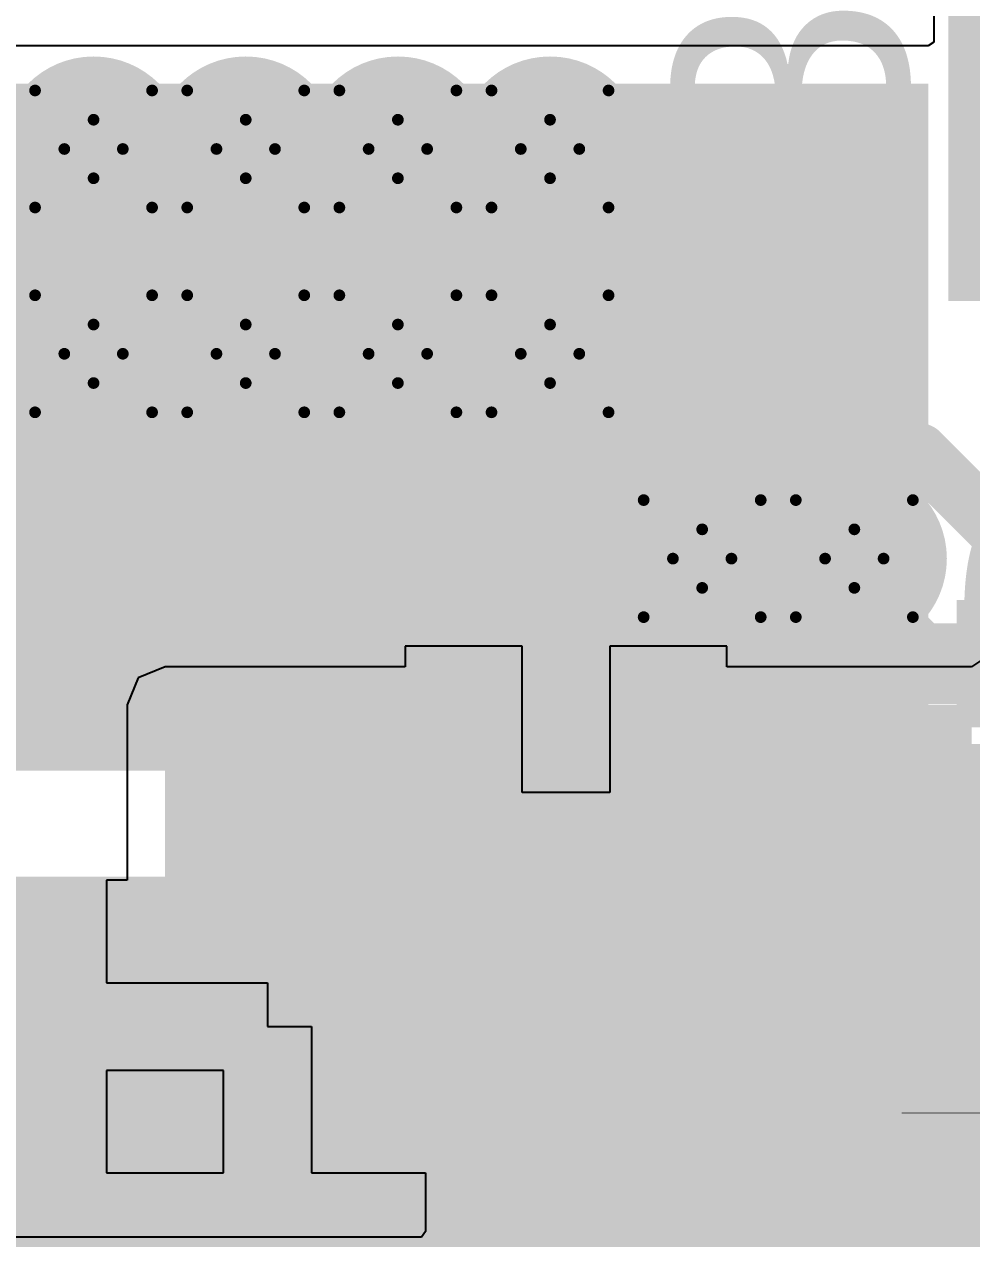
# Model space of a CAD drawing. Header units: inches. Extents: x -0.9 to 13.3, y -2.2 to 2.7.
# Drawn here: x 0.5323 to 0.6942, y -1.6385 to -1.431 of the extents above; entities that cross this region are included whole.
import ezdxf

# ---------------------------------------------------------------- set-up
doc = ezdxf.new("R2010")
doc.units = ezdxf.units.IN
doc.header["$MEASUREMENT"] = 0
for name, color, linetype in [('Board Outline', 216, 'Continuous'), ('Bottom Layer', 5, 'Continuous'), ('Bottom Overlay', 54, 'Continuous'), ('Bottom Paste', 16, 'Continuous'), ('Bottom Solder', 6, 'Continuous'), ('Dimension', 6, 'Continuous'), ('Drill Drawing', 1, 'Continuous'), ('Top Layer', 1, 'Continuous'), ('Top Overlay', 2, 'Continuous'), ('Top Paste', 8, 'Continuous'), ('Top Solder', 216, 'Continuous'), ('Via Holes', 16, 'Continuous')]:
    doc.layers.add(name, color=color, linetype=linetype)
doc.styles.add('Arial', font='', dxfattribs={"height": 0.2})
doc.styles.get('Arial').set_extended_font_data('Arial')

# ---------------------------------------------------------------- blocks, each defined once
blk = doc.blocks.new('MPIT6045_1R0N_LF_14')
at = {"layer": 'Top Solder'}
blk.add_hatch(color=216, dxfattribs=at).paths.add_polyline_path([(0.05112, 0.1162), (0.12605, 0.1162), (0.12605, -0.1162), (0.05112, -0.1162)])
blk = doc.blocks.new('SSOP_5_1_6___B_19')
at = {"layer": 'Bottom Layer'}
for points in [[(-0.06693, 0.04921), (-0.02756, 0.04921), (-0.02756, 0.02559), (-0.06693, 0.02559)], [(0.02756, 0.04921), (0.06693, 0.04921), (0.06693, 0.02559), (0.02756, 0.02559)], [(-0.06693, 0.01181), (-0.02756, 0.01181), (-0.02756, -0.01181), (-0.06693, -0.01181)], [(-0.06693, -0.02559), (-0.02756, -0.02559), (-0.02756, -0.04921), (-0.06693, -0.04921)], [(0.02756, -0.02559), (0.06693, -0.02559), (0.06693, -0.04921), (0.02756, -0.04921)]]:
    blk.add_hatch(color=5, dxfattribs=at).paths.add_polyline_path(points)
at = {"layer": 'Bottom Paste'}
for points in [[(-0.06693, 0.04921), (-0.02756, 0.04921), (-0.02756, 0.02559), (-0.06693, 0.02559)], [(0.02756, 0.04921), (0.06693, 0.04921), (0.06693, 0.02559), (0.02756, 0.02559)], [(-0.06693, 0.01181), (-0.02756, 0.01181), (-0.02756, -0.01181), (-0.06693, -0.01181)], [(-0.06693, -0.02559), (-0.02756, -0.02559), (-0.02756, -0.04921), (-0.06693, -0.04921)], [(0.02756, -0.02559), (0.06693, -0.02559), (0.06693, -0.04921), (0.02756, -0.04921)]]:
    blk.add_hatch(color=16, dxfattribs=at).paths.add_polyline_path(points)
at = {"layer": 'Bottom Solder'}
for points in [[(-0.07093, 0.05321), (-0.02356, 0.05321), (-0.02356, 0.02159), (-0.07093, 0.02159)], [(0.02356, 0.05321), (0.07093, 0.05321), (0.07093, 0.02159), (0.02356, 0.02159)], [(-0.07093, 0.01581), (-0.02356, 0.01581), (-0.02356, -0.01581), (-0.07093, -0.01581)], [(-0.07093, -0.02159), (-0.02356, -0.02159), (-0.02356, -0.05321), (-0.07093, -0.05321)], [(0.02356, -0.02159), (0.07093, -0.02159), (0.07093, -0.05321), (0.02356, -0.05321)]]:
    blk.add_hatch(color=6, dxfattribs=at).paths.add_polyline_path(points)
at = {"layer": 'Bottom Overlay'}
for points, const_width in [([(-0.026, 0.059), (0.023, 0.059)], 0.005), ([(-0.08, -0.044), (-0.08, -0.034)], 0.00787), ([(-0.08, -0.034), (-0.075, -0.039)], 0.00787), ([(-0.08, -0.044), (-0.075, -0.039)], 0.00787), ([(-0.026, -0.059), (0.023, -0.059)], 0.005)]:
    blk.add_lwpolyline(points, dxfattribs=dict(at, const_width=const_width))
for points, const_width in [([(-0.02725, 0.059, 1), (-0.02475, 0.059, 1)], 0.0025), ([(0.02175, 0.059, 1), (0.02425, 0.059, 1)], 0.0025), ([(-0.08197, -0.034, 1), (-0.07803, -0.034, 1)], 0.00394), ([(-0.08197, -0.034, 1), (-0.07803, -0.034, 1)], 0.00394), ([(-0.07697, -0.039, 1), (-0.07303, -0.039, 1)], 0.00394), ([(-0.07697, -0.039, 1), (-0.07303, -0.039, 1)], 0.00394), ([(-0.08197, -0.044, 1), (-0.07803, -0.044, 1)], 0.00394), ([(-0.08197, -0.044, 1), (-0.07803, -0.044, 1)], 0.00394), ([(-0.02725, -0.059, 1), (-0.02475, -0.059, 1)], 0.0025), ([(0.02175, -0.059, 1), (0.02425, -0.059, 1)], 0.0025)]:
    blk.add_lwpolyline(points, format="xyb", close=True, dxfattribs=dict(at, const_width=const_width))
blk = doc.blocks.new('7_VQFN_HR__2_2__22')
at = {"layer": 'Top Layer'}
for points in [[(0.02264, 0.03445), (0.04035, 0.03445), (0.04035, 0.02461), (0.02264, 0.02461)], [(-0.05413, 0.02854), (-0.00886, 0.02854), (-0.00886, 0.01476), (-0.05413, 0.01476)], [(0.02264, 0.01476), (0.04035, 0.01476), (0.04035, 0.00492), (0.02264, 0.00492)], [(-0.05413, 0.00394), (0.00295, 0.00394), (0.00295, -0.00394), (-0.05413, -0.00394)], [(0.02264, -0.00492), (0.04035, -0.00492), (0.04035, -0.01476), (0.02264, -0.01476)], [(-0.05413, -0.01476), (-0.00886, -0.01476), (-0.00886, -0.02854), (-0.05413, -0.02854)], [(0.02264, -0.02461), (0.04035, -0.02461), (0.04035, -0.03445), (0.02264, -0.03445)]]:
    blk.add_hatch(color=1, dxfattribs=at).paths.add_polyline_path(points)
at = {"layer": 'Top Paste'}
for points in [[(0.02264, 0.03445), (0.04035, 0.03445), (0.04035, 0.02461), (0.02264, 0.02461)], [(-0.05413, 0.02854), (-0.00886, 0.02854), (-0.00886, 0.01476), (-0.05413, 0.01476)], [(0.02264, 0.01476), (0.04035, 0.01476), (0.04035, 0.00492), (0.02264, 0.00492)], [(-0.05413, 0.00394), (0.00295, 0.00394), (0.00295, -0.00394), (-0.05413, -0.00394)], [(0.02264, -0.00492), (0.04035, -0.00492), (0.04035, -0.01476), (0.02264, -0.01476)], [(-0.05413, -0.01476), (-0.00886, -0.01476), (-0.00886, -0.02854), (-0.05413, -0.02854)], [(0.02264, -0.02461), (0.04035, -0.02461), (0.04035, -0.03445), (0.02264, -0.03445)]]:
    blk.add_hatch(color=8, dxfattribs=at).paths.add_polyline_path(points)
at = {"layer": 'Top Solder'}
for points in [[(0.01864, 0.03845), (0.04435, 0.03845), (0.04435, 0.02061), (0.01864, 0.02061)], [(-0.05813, 0.03254), (-0.00486, 0.03254), (-0.00486, 0.01076), (-0.05813, 0.01076)], [(0.01864, 0.01876), (0.04435, 0.01876), (0.04435, 0.00092), (0.01864, 0.00092)], [(-0.05813, 0.00794), (0.00695, 0.00794), (0.00695, -0.00794), (-0.05813, -0.00794)], [(0.01864, -0.00092), (0.04435, -0.00092), (0.04435, -0.01876), (0.01864, -0.01876)], [(-0.05813, -0.01076), (-0.00486, -0.01076), (-0.00486, -0.03254), (-0.05813, -0.03254)], [(0.01864, -0.02061), (0.04435, -0.02061), (0.04435, -0.03845), (0.01864, -0.03845)]]:
    blk.add_hatch(color=216, dxfattribs=at).paths.add_polyline_path(points)
at = {"layer": 'Top Overlay', "const_width": 0.005}
for points in [[(-0.046, 0.042), (0.03, 0.042)], [(-0.065, 0.028), (-0.06, 0.023)], [(-0.065, 0.018), (-0.065, 0.028)], [(-0.065, 0.018), (-0.06, 0.023)], [(-0.046, -0.042), (0.03, -0.042)]]:
    blk.add_lwpolyline(points, dxfattribs=at)
at = {"layer": 'Top Overlay', "const_width": 0.0025}
for points in [[(-0.04725, 0.042, 1), (-0.04475, 0.042, 1)], [(0.02875, 0.042, 1), (0.03125, 0.042, 1)], [(-0.06625, 0.028, 1), (-0.06375, 0.028, 1)], [(-0.06625, 0.028, 1), (-0.06375, 0.028, 1)], [(-0.06125, 0.023, 1), (-0.05875, 0.023, 1)], [(-0.06125, 0.023, 1), (-0.05875, 0.023, 1)], [(-0.06625, 0.018, 1), (-0.06375, 0.018, 1)], [(-0.06625, 0.018, 1), (-0.06375, 0.018, 1)], [(-0.04725, -0.042, 1), (-0.04475, -0.042, 1)], [(0.02875, -0.042, 1), (0.03125, -0.042, 1)]]:
    blk.add_lwpolyline(points, format="xyb", close=True, dxfattribs=at)
blk = doc.blocks.new('C___0603_25')
at = {"layer": 'Top Layer'}
for points in [[(-0.015, 0.0175), (-0.015, -0.0175), (-0.045, -0.0175), (-0.045, 0.0175)], [(0.045, 0.0175), (0.045, -0.0175), (0.015, -0.0175), (0.015, 0.0175)]]:
    blk.add_hatch(color=1, dxfattribs=at).paths.add_polyline_path(points)
at = {"layer": 'Top Paste'}
for points in [[(-0.015, 0.0175), (-0.015, -0.0175), (-0.045, -0.0175), (-0.045, 0.0175)], [(0.045, 0.0175), (0.045, -0.0175), (0.015, -0.0175), (0.015, 0.0175)]]:
    blk.add_hatch(color=8, dxfattribs=at).paths.add_polyline_path(points)
at = {"layer": 'Top Solder'}
for points in [[(-0.01264, 0.01986), (-0.01264, -0.01986), (-0.04736, -0.01986), (-0.04736, 0.01986)], [(0.04736, 0.01986), (0.04736, -0.01986), (0.01264, -0.01986), (0.01264, 0.01986)]]:
    blk.add_hatch(color=216, dxfattribs=at).paths.add_polyline_path(points)
at = {"layer": 'Top Overlay', "const_width": 0.005}
for points in [[(-0.049, -0.021), (-0.049, 0.021)], [(-0.018, 0.021), (-0.049, 0.021)], [(0.049, 0.021), (0.018, 0.021)], [(0.049, -0.021), (0.049, 0.021)], [(-0.018, -0.021), (-0.049, -0.021)], [(0.049, -0.021), (0.018, -0.021)]]:
    blk.add_lwpolyline(points, dxfattribs=at)
at = {"layer": 'Top Overlay', "const_width": 0.0025}
for points in [[(-0.05025, 0.021, 1), (-0.04775, 0.021, 1)], [(-0.05025, 0.021, 1), (-0.04775, 0.021, 1)], [(-0.01925, 0.021, 1), (-0.01675, 0.021, 1)], [(0.01675, 0.021, 1), (0.01925, 0.021, 1)], [(0.04775, 0.021, 1), (0.05025, 0.021, 1)], [(0.04775, 0.021, 1), (0.05025, 0.021, 1)], [(-0.05025, -0.021, 1), (-0.04775, -0.021, 1)], [(-0.05025, -0.021, 1), (-0.04775, -0.021, 1)], [(-0.01925, -0.021, 1), (-0.01675, -0.021, 1)], [(0.01675, -0.021, 1), (0.01925, -0.021, 1)], [(0.04775, -0.021, 1), (0.05025, -0.021, 1)], [(0.04775, -0.021, 1), (0.05025, -0.021, 1)]]:
    blk.add_lwpolyline(points, format="xyb", close=True, dxfattribs=at)
blk = doc.blocks.new('C___0603_26')
at = {"layer": 'Top Layer'}
for points in [[(-0.015, 0.0175), (-0.015, -0.0175), (-0.045, -0.0175), (-0.045, 0.0175)], [(0.045, 0.0175), (0.045, -0.0175), (0.015, -0.0175), (0.015, 0.0175)]]:
    blk.add_hatch(color=1, dxfattribs=at).paths.add_polyline_path(points)
at = {"layer": 'Top Paste'}
for points in [[(-0.015, 0.0175), (-0.015, -0.0175), (-0.045, -0.0175), (-0.045, 0.0175)], [(0.045, 0.0175), (0.045, -0.0175), (0.015, -0.0175), (0.015, 0.0175)]]:
    blk.add_hatch(color=8, dxfattribs=at).paths.add_polyline_path(points)
at = {"layer": 'Top Solder'}
for points in [[(-0.01264, 0.01986), (-0.01264, -0.01986), (-0.04736, -0.01986), (-0.04736, 0.01986)], [(0.04736, 0.01986), (0.04736, -0.01986), (0.01264, -0.01986), (0.01264, 0.01986)]]:
    blk.add_hatch(color=216, dxfattribs=at).paths.add_polyline_path(points)
at = {"layer": 'Top Overlay', "const_width": 0.005}
for points in [[(-0.049, -0.021), (-0.049, 0.021)], [(-0.018, 0.021), (-0.049, 0.021)], [(0.049, 0.021), (0.018, 0.021)], [(0.049, -0.021), (0.049, 0.021)], [(-0.018, -0.021), (-0.049, -0.021)], [(0.049, -0.021), (0.018, -0.021)]]:
    blk.add_lwpolyline(points, dxfattribs=at)
at = {"layer": 'Top Overlay', "const_width": 0.0025}
for points in [[(-0.05025, 0.021, 1), (-0.04775, 0.021, 1)], [(-0.05025, 0.021, 1), (-0.04775, 0.021, 1)], [(-0.01925, 0.021, 1), (-0.01675, 0.021, 1)], [(0.01675, 0.021, 1), (0.01925, 0.021, 1)], [(0.04775, 0.021, 1), (0.05025, 0.021, 1)], [(0.04775, 0.021, 1), (0.05025, 0.021, 1)], [(-0.05025, -0.021, 1), (-0.04775, -0.021, 1)], [(-0.05025, -0.021, 1), (-0.04775, -0.021, 1)], [(-0.01925, -0.021, 1), (-0.01675, -0.021, 1)], [(0.01675, -0.021, 1), (0.01925, -0.021, 1)], [(0.04775, -0.021, 1), (0.05025, -0.021, 1)], [(0.04775, -0.021, 1), (0.05025, -0.021, 1)]]:
    blk.add_lwpolyline(points, format="xyb", close=True, dxfattribs=at)
blk = doc.blocks.new('CAP_0603_B_70')
at = {"layer": 'Bottom Layer'}
for points in [[(-0.045, -0.0175), (-0.045, 0.0175), (-0.015, 0.0175), (-0.015, -0.0175)], [(0.015, -0.0175), (0.015, 0.0175), (0.045, 0.0175), (0.045, -0.0175)]]:
    blk.add_hatch(color=5, dxfattribs=at).paths.add_polyline_path(points)
at = {"layer": 'Bottom Paste'}
for points in [[(-0.045, -0.0175), (-0.045, 0.0175), (-0.015, 0.0175), (-0.015, -0.0175)], [(0.015, -0.0175), (0.015, 0.0175), (0.045, 0.0175), (0.045, -0.0175)]]:
    blk.add_hatch(color=16, dxfattribs=at).paths.add_polyline_path(points)
at = {"layer": 'Bottom Solder'}
for points in [[(-0.04736, -0.01986), (-0.04736, 0.01986), (-0.01264, 0.01986), (-0.01264, -0.01986)], [(0.01264, -0.01986), (0.01264, 0.01986), (0.04736, 0.01986), (0.04736, -0.01986)]]:
    blk.add_hatch(color=6, dxfattribs=at).paths.add_polyline_path(points)
at = {"layer": 'Bottom Overlay', "const_width": 0.005}
for points in [[(-0.018, 0.021), (-0.049, 0.021)], [(-0.049, -0.021), (-0.049, 0.021)], [(0.049, 0.021), (0.018, 0.021)], [(0.049, -0.021), (0.049, 0.021)], [(-0.018, -0.021), (-0.049, -0.021)], [(0.049, -0.021), (0.018, -0.021)]]:
    blk.add_lwpolyline(points, dxfattribs=at)
at = {"layer": 'Bottom Overlay', "const_width": 0.0025}
for points in [[(-0.05025, 0.021, 1), (-0.04775, 0.021, 1)], [(-0.05025, 0.021, 1), (-0.04775, 0.021, 1)], [(-0.01925, 0.021, 1), (-0.01675, 0.021, 1)], [(0.01675, 0.021, 1), (0.01925, 0.021, 1)], [(0.04775, 0.021, 1), (0.05025, 0.021, 1)], [(0.04775, 0.021, 1), (0.05025, 0.021, 1)], [(-0.05025, -0.021, 1), (-0.04775, -0.021, 1)], [(-0.05025, -0.021, 1), (-0.04775, -0.021, 1)], [(-0.01925, -0.021, 1), (-0.01675, -0.021, 1)], [(0.01675, -0.021, 1), (0.01925, -0.021, 1)], [(0.04775, -0.021, 1), (0.05025, -0.021, 1)], [(0.04775, -0.021, 1), (0.05025, -0.021, 1)]]:
    blk.add_lwpolyline(points, format="xyb", close=True, dxfattribs=at)
blk = doc.blocks.new('R___0402_78')
at = {"layer": 'Top Layer'}
for points in [[(-0.0275, -0.0125), (-0.0275, 0.0125), (-0.0095, 0.0125), (-0.0095, -0.0125)], [(0.0095, -0.0125), (0.0095, 0.0125), (0.0275, 0.0125), (0.0275, -0.0125)]]:
    blk.add_hatch(color=1, dxfattribs=at).paths.add_polyline_path(points)
at = {"layer": 'Top Paste'}
for points in [[(-0.0275, -0.0125), (-0.0275, 0.0125), (-0.0095, 0.0125), (-0.0095, -0.0125)], [(0.0095, -0.0125), (0.0095, 0.0125), (0.0275, 0.0125), (0.0275, -0.0125)]]:
    blk.add_hatch(color=8, dxfattribs=at).paths.add_polyline_path(points)
at = {"layer": 'Top Solder'}
for points in [[(-0.02967, -0.01467), (-0.02967, 0.01467), (-0.00733, 0.01467), (-0.00733, -0.01467)], [(0.00733, -0.01467), (0.00733, 0.01467), (0.02967, 0.01467), (0.02967, -0.01467)]]:
    blk.add_hatch(color=216, dxfattribs=at).paths.add_polyline_path(points)
at = {"layer": 'Top Overlay'}
for points, const_width in [([(0.031, 0.016), (-0.031, 0.016)], 0.005), ([(-0.031, 0.016), (-0.031, -0.016)], 0.005), ([(0.031, 0.016), (0.031, -0.016)], 0.005), ([(0.031, -0.016), (-0.031, -0.016)], 0.005), ([(0.032, -0.017), (-0.032, -0.017)], 0.000127)]:
    blk.add_lwpolyline(points, dxfattribs=dict(at, const_width=const_width))
for points, const_width in [([(-0.03225, 0.016, 1), (-0.02975, 0.016, 1)], 0.0025), ([(-0.03225, 0.016, 1), (-0.02975, 0.016, 1)], 0.0025), ([(0.02975, 0.016, 1), (0.03225, 0.016, 1)], 0.0025), ([(0.02975, 0.016, 1), (0.03225, 0.016, 1)], 0.0025), ([(-0.03225, -0.016, 1), (-0.02975, -0.016, 1)], 0.0025), ([(-0.03225, -0.016, 1), (-0.02975, -0.016, 1)], 0.0025), ([(0.02975, -0.016, 1), (0.03225, -0.016, 1)], 0.0025), ([(0.02975, -0.016, 1), (0.03225, -0.016, 1)], 0.0025), ([(-0.03203, -0.017, 1), (-0.03197, -0.017, 1)], 0.0000635), ([(0.03197, -0.017, 1), (0.03203, -0.017, 1)], 0.0000635)]:
    blk.add_lwpolyline(points, format="xyb", close=True, dxfattribs=dict(at, const_width=const_width))
blk = doc.blocks.new('C___0603_B_80')
at = {"layer": 'Bottom Layer'}
for points in [[(-0.045, -0.0175), (-0.045, 0.0175), (-0.015, 0.0175), (-0.015, -0.0175)], [(0.015, -0.0175), (0.015, 0.0175), (0.045, 0.0175), (0.045, -0.0175)]]:
    blk.add_hatch(color=5, dxfattribs=at).paths.add_polyline_path(points)
at = {"layer": 'Bottom Paste'}
for points in [[(-0.045, -0.0175), (-0.045, 0.0175), (-0.015, 0.0175), (-0.015, -0.0175)], [(0.015, -0.0175), (0.015, 0.0175), (0.045, 0.0175), (0.045, -0.0175)]]:
    blk.add_hatch(color=16, dxfattribs=at).paths.add_polyline_path(points)
at = {"layer": 'Bottom Solder'}
for points in [[(-0.04736, -0.01986), (-0.04736, 0.01986), (-0.01264, 0.01986), (-0.01264, -0.01986)], [(0.01264, -0.01986), (0.01264, 0.01986), (0.04736, 0.01986), (0.04736, -0.01986)]]:
    blk.add_hatch(color=6, dxfattribs=at).paths.add_polyline_path(points)
at = {"layer": 'Bottom Overlay', "const_width": 0.005}
for points in [[(-0.018, 0.021), (-0.049, 0.021)], [(-0.049, -0.021), (-0.049, 0.021)], [(0.049, 0.021), (0.018, 0.021)], [(0.049, -0.021), (0.049, 0.021)], [(-0.018, -0.021), (-0.049, -0.021)], [(0.049, -0.021), (0.018, -0.021)]]:
    blk.add_lwpolyline(points, dxfattribs=at)
at = {"layer": 'Bottom Overlay', "const_width": 0.0025}
for points in [[(-0.05025, 0.021, 1), (-0.04775, 0.021, 1)], [(-0.05025, 0.021, 1), (-0.04775, 0.021, 1)], [(-0.01925, 0.021, 1), (-0.01675, 0.021, 1)], [(0.01675, 0.021, 1), (0.01925, 0.021, 1)], [(0.04775, 0.021, 1), (0.05025, 0.021, 1)], [(0.04775, 0.021, 1), (0.05025, 0.021, 1)], [(-0.05025, -0.021, 1), (-0.04775, -0.021, 1)], [(-0.05025, -0.021, 1), (-0.04775, -0.021, 1)], [(-0.01925, -0.021, 1), (-0.01675, -0.021, 1)], [(0.01675, -0.021, 1), (0.01925, -0.021, 1)], [(0.04775, -0.021, 1), (0.05025, -0.021, 1)], [(0.04775, -0.021, 1), (0.05025, -0.021, 1)]]:
    blk.add_lwpolyline(points, format="xyb", close=True, dxfattribs=at)
blk = doc.blocks.new('C___0402_114')
at = {"layer": 'Top Layer'}
for points in [[(-0.0275, -0.0125), (-0.0275, 0.0125), (-0.0095, 0.0125), (-0.0095, -0.0125)], [(0.0095, -0.0125), (0.0095, 0.0125), (0.0275, 0.0125), (0.0275, -0.0125)]]:
    blk.add_hatch(color=1, dxfattribs=at).paths.add_polyline_path(points)
at = {"layer": 'Top Paste'}
for points in [[(-0.0275, -0.0125), (-0.0275, 0.0125), (-0.0095, 0.0125), (-0.0095, -0.0125)], [(0.0095, -0.0125), (0.0095, 0.0125), (0.0275, 0.0125), (0.0275, -0.0125)]]:
    blk.add_hatch(color=8, dxfattribs=at).paths.add_polyline_path(points)
at = {"layer": 'Top Solder'}
for points in [[(-0.02986, -0.01486), (-0.02986, 0.01486), (-0.00714, 0.01486), (-0.00714, -0.01486)], [(0.00714, -0.01486), (0.00714, 0.01486), (0.02986, 0.01486), (0.02986, -0.01486)]]:
    blk.add_hatch(color=216, dxfattribs=at).paths.add_polyline_path(points)
at = {"layer": 'Top Overlay', "const_width": 0.005}
for points in [[(-0.031, -0.016), (-0.031, 0.016)], [(-0.011, 0.016), (-0.031, 0.016)], [(0.031, 0.016), (0.011, 0.016)], [(0.031, -0.016), (0.031, 0.016)], [(-0.011, -0.016), (-0.031, -0.016)], [(0.031, -0.016), (0.011, -0.016)]]:
    blk.add_lwpolyline(points, dxfattribs=at)
at = {"layer": 'Top Overlay', "const_width": 0.0025}
for points in [[(-0.03225, 0.016, 1), (-0.02975, 0.016, 1)], [(-0.03225, 0.016, 1), (-0.02975, 0.016, 1)], [(-0.01225, 0.016, 1), (-0.00975, 0.016, 1)], [(0.00975, 0.016, 1), (0.01225, 0.016, 1)], [(0.02975, 0.016, 1), (0.03225, 0.016, 1)], [(0.02975, 0.016, 1), (0.03225, 0.016, 1)], [(-0.03225, -0.016, 1), (-0.02975, -0.016, 1)], [(-0.03225, -0.016, 1), (-0.02975, -0.016, 1)], [(-0.01225, -0.016, 1), (-0.00975, -0.016, 1)], [(0.00975, -0.016, 1), (0.01225, -0.016, 1)], [(0.02975, -0.016, 1), (0.03225, -0.016, 1)], [(0.02975, -0.016, 1), (0.03225, -0.016, 1)]]:
    blk.add_lwpolyline(points, format="xyb", close=True, dxfattribs=at)

msp = doc.modelspace()

# ---------------------------------------------------------------- hatches: boundary and pattern name
at = {"layer": 'Bottom Layer'}
h = msp.add_hatch(color=5, dxfattribs=at)
edge = h.paths.add_edge_path()
edge.add_arc((0.54416, -1.45229), 0.01181, 0, 360)
h = msp.add_hatch(color=5, dxfattribs=at)
edge = h.paths.add_edge_path()
edge.add_arc((0.57016, -1.45229), 0.01181, 0, 360)
h = msp.add_hatch(color=5, dxfattribs=at)
edge = h.paths.add_edge_path()
edge.add_arc((0.59616, -1.45229), 0.01181, 0, 360)
h = msp.add_hatch(color=5, dxfattribs=at)
edge = h.paths.add_edge_path()
edge.add_arc((0.62216, -1.45229), 0.01181, 0, 360)
h = msp.add_hatch(color=5, dxfattribs=at)
edge = h.paths.add_edge_path()
edge.add_arc((0.54416, -1.48729), 0.01181, 0, 360)
h = msp.add_hatch(color=5, dxfattribs=at)
edge = h.paths.add_edge_path()
edge.add_arc((0.57016, -1.48729), 0.01181, 0, 360)
h = msp.add_hatch(color=5, dxfattribs=at)
edge = h.paths.add_edge_path()
edge.add_arc((0.59616, -1.48729), 0.01181, 0, 360)
h = msp.add_hatch(color=5, dxfattribs=at)
edge = h.paths.add_edge_path()
edge.add_arc((0.62216, -1.48729), 0.01181, 0, 360)
h = msp.add_hatch(color=5, dxfattribs=at)
edge = h.paths.add_edge_path()
edge.add_arc((0.64816, -1.52229), 0.01181, 0, 360)
h = msp.add_hatch(color=5, dxfattribs=at)
edge = h.paths.add_edge_path()
edge.add_arc((0.67416, -1.52229), 0.01181, 0, 360)
for points in [[(0.55638, -1.59568), (0.6942, -1.59568), (0.6942, -1.54726), (0.55638, -1.54726)], [(0.60738, -1.63726), (0.739, -1.63726), (0.739, -1.60726), (0.60738, -1.60726)]]:
    msp.add_hatch(color=5, dxfattribs=at).paths.add_polyline_path(points)
at = {"layer": 'Bottom Solder'}
h = msp.add_hatch(color=6, dxfattribs=at)
edge = h.paths.add_edge_path()
edge.add_arc((0.51816, -1.45229), 0.01581, 0, 360)
h = msp.add_hatch(color=6, dxfattribs=at)
edge = h.paths.add_edge_path()
edge.add_arc((0.54416, -1.45229), 0.01581, 0, 360)
h = msp.add_hatch(color=6, dxfattribs=at)
edge = h.paths.add_edge_path()
edge.add_arc((0.57016, -1.45229), 0.01581, 0, 360)
h = msp.add_hatch(color=6, dxfattribs=at)
edge = h.paths.add_edge_path()
edge.add_arc((0.59616, -1.45229), 0.01581, 0, 360)
h = msp.add_hatch(color=6, dxfattribs=at)
edge = h.paths.add_edge_path()
edge.add_arc((0.62216, -1.45229), 0.01581, 0, 360)
h = msp.add_hatch(color=6, dxfattribs=at)
edge = h.paths.add_edge_path()
edge.add_arc((0.51816, -1.48729), 0.01581, 0, 360)
h = msp.add_hatch(color=6, dxfattribs=at)
edge = h.paths.add_edge_path()
edge.add_arc((0.54416, -1.48729), 0.01581, 0, 360)
h = msp.add_hatch(color=6, dxfattribs=at)
edge = h.paths.add_edge_path()
edge.add_arc((0.57016, -1.48729), 0.01581, 0, 360)
h = msp.add_hatch(color=6, dxfattribs=at)
edge = h.paths.add_edge_path()
edge.add_arc((0.59616, -1.48729), 0.01581, 0, 360)
h = msp.add_hatch(color=6, dxfattribs=at)
edge = h.paths.add_edge_path()
edge.add_arc((0.62216, -1.48729), 0.01581, 0, 360)
h = msp.add_hatch(color=6, dxfattribs=at)
edge = h.paths.add_edge_path()
edge.add_arc((0.64816, -1.52229), 0.01581, 0, 360)
h = msp.add_hatch(color=6, dxfattribs=at)
edge = h.paths.add_edge_path()
edge.add_arc((0.67416, -1.52229), 0.01581, 0, 360)
at = {"layer": 'Top Layer'}
for points in [[(0.42328, -1.55855), (0.68678, -1.55855), (0.68678, -1.44115), (0.42328, -1.44115)], [(0.52378, -1.54713), (0.74092, -1.54713), (0.74092, -1.53335), (0.52378, -1.53335)], [(0.50178, -1.59605), (0.74092, -1.59605), (0.74092, -1.57665), (0.50178, -1.57665)], [(0.50178, -1.64679), (0.70478, -1.64679), (0.70478, -1.57665), (0.50178, -1.57665)]]:
    msp.add_hatch(color=1, dxfattribs=at).paths.add_polyline_path(points)
h = msp.add_hatch(color=1, dxfattribs=at)
edge = h.paths.add_edge_path()
edge.add_arc((0.54416, -1.45229), 0.01181, 0, 360)
h = msp.add_hatch(color=1, dxfattribs=at)
edge = h.paths.add_edge_path()
edge.add_arc((0.57016, -1.45229), 0.01181, 0, 360)
h = msp.add_hatch(color=1, dxfattribs=at)
edge = h.paths.add_edge_path()
edge.add_arc((0.59616, -1.45229), 0.01181, 0, 360)
h = msp.add_hatch(color=1, dxfattribs=at)
edge = h.paths.add_edge_path()
edge.add_arc((0.62216, -1.45229), 0.01181, 0, 360)
h = msp.add_hatch(color=1, dxfattribs=at)
edge = h.paths.add_edge_path()
edge.add_arc((0.54416, -1.48729), 0.01181, 0, 360)
h = msp.add_hatch(color=1, dxfattribs=at)
edge = h.paths.add_edge_path()
edge.add_arc((0.57016, -1.48729), 0.01181, 0, 360)
h = msp.add_hatch(color=1, dxfattribs=at)
edge = h.paths.add_edge_path()
edge.add_arc((0.59616, -1.48729), 0.01181, 0, 360)
h = msp.add_hatch(color=1, dxfattribs=at)
edge = h.paths.add_edge_path()
edge.add_arc((0.62216, -1.48729), 0.01181, 0, 360)
h = msp.add_hatch(color=1, dxfattribs=at)
edge = h.paths.add_edge_path()
edge.add_arc((0.64816, -1.52229), 0.01181, 0, 360)
h = msp.add_hatch(color=1, dxfattribs=at)
edge = h.paths.add_edge_path()
edge.add_arc((0.67416, -1.52229), 0.01181, 0, 360)
at = {"layer": 'Top Solder'}
h = msp.add_hatch(color=216, dxfattribs=at)
edge = h.paths.add_edge_path()
edge.add_arc((0.51816, -1.45229), 0.01581, 0, 360)
h = msp.add_hatch(color=216, dxfattribs=at)
edge = h.paths.add_edge_path()
edge.add_arc((0.54416, -1.45229), 0.01581, 0, 360)
h = msp.add_hatch(color=216, dxfattribs=at)
edge = h.paths.add_edge_path()
edge.add_arc((0.57016, -1.45229), 0.01581, 0, 360)
h = msp.add_hatch(color=216, dxfattribs=at)
edge = h.paths.add_edge_path()
edge.add_arc((0.59616, -1.45229), 0.01581, 0, 360)
h = msp.add_hatch(color=216, dxfattribs=at)
edge = h.paths.add_edge_path()
edge.add_arc((0.62216, -1.45229), 0.01581, 0, 360)
h = msp.add_hatch(color=216, dxfattribs=at)
edge = h.paths.add_edge_path()
edge.add_arc((0.51816, -1.48729), 0.01581, 0, 360)
h = msp.add_hatch(color=216, dxfattribs=at)
edge = h.paths.add_edge_path()
edge.add_arc((0.54416, -1.48729), 0.01581, 0, 360)
h = msp.add_hatch(color=216, dxfattribs=at)
edge = h.paths.add_edge_path()
edge.add_arc((0.57016, -1.48729), 0.01581, 0, 360)
h = msp.add_hatch(color=216, dxfattribs=at)
edge = h.paths.add_edge_path()
edge.add_arc((0.59616, -1.48729), 0.01581, 0, 360)
h = msp.add_hatch(color=216, dxfattribs=at)
edge = h.paths.add_edge_path()
edge.add_arc((0.62216, -1.48729), 0.01581, 0, 360)
h = msp.add_hatch(color=216, dxfattribs=at)
edge = h.paths.add_edge_path()
edge.add_arc((0.64816, -1.52229), 0.01581, 0, 360)
h = msp.add_hatch(color=216, dxfattribs=at)
edge = h.paths.add_edge_path()
edge.add_arc((0.67416, -1.52229), 0.01581, 0, 360)
at = {"layer": 'Via Holes'}
h = msp.add_hatch(color=7, dxfattribs=at)
edge = h.paths.add_edge_path()
edge.add_arc((0.54416, -1.45229), 0.00591, 0, 360)
h = msp.add_hatch(color=7, dxfattribs=at)
edge = h.paths.add_edge_path()
edge.add_arc((0.57016, -1.45229), 0.00591, 0, 360)
h = msp.add_hatch(color=7, dxfattribs=at)
edge = h.paths.add_edge_path()
edge.add_arc((0.59616, -1.45229), 0.00591, 0, 360)
h = msp.add_hatch(color=7, dxfattribs=at)
edge = h.paths.add_edge_path()
edge.add_arc((0.62216, -1.45229), 0.00591, 0, 360)
h = msp.add_hatch(color=7, dxfattribs=at)
edge = h.paths.add_edge_path()
edge.add_arc((0.54416, -1.48729), 0.00591, 0, 360)
h = msp.add_hatch(color=7, dxfattribs=at)
edge = h.paths.add_edge_path()
edge.add_arc((0.57016, -1.48729), 0.00591, 0, 360)
h = msp.add_hatch(color=7, dxfattribs=at)
edge = h.paths.add_edge_path()
edge.add_arc((0.59616, -1.48729), 0.00591, 0, 360)
h = msp.add_hatch(color=7, dxfattribs=at)
edge = h.paths.add_edge_path()
edge.add_arc((0.62216, -1.48729), 0.00591, 0, 360)
h = msp.add_hatch(color=7, dxfattribs=at)
edge = h.paths.add_edge_path()
edge.add_arc((0.64816, -1.52229), 0.00591, 0, 360)
h = msp.add_hatch(color=7, dxfattribs=at)
edge = h.paths.add_edge_path()
edge.add_arc((0.67416, -1.52229), 0.00591, 0, 360)

# ---------------------------------------------------------------- linework, layer by layer
at = {"layer": 'Board Outline', "const_width": 0.01}
msp.add_lwpolyline([(1.99867, 0.21567, -1.122171), (-0.01159, -1.51329)], format="xyb", dxfattribs=at)
at = {"layer": 'Bottom Layer'}
for p, q in [((0.61738, -1.53726), (0.59738, -1.53726)), ((0.59738, -1.53726), (0.59738, -1.54077)), ((0.61738, -1.56226), (0.61738, -1.53726)), ((0.65238, -1.53726), (0.63238, -1.53726)), ((0.63238, -1.53726), (0.63238, -1.56226)), ((0.65238, -1.54077), (0.65238, -1.53726)), ((0.69723, -1.53875), (0.6942, -1.54077)), ((0.55638, -1.54077), (0.55178, -1.54267)), ((0.59738, -1.54077), (0.55638, -1.54077)), ((0.6942, -1.54077), (0.65238, -1.54077)), ((0.55178, -1.54267), (0.54988, -1.54726)), ((0.54988, -1.54726), (0.54988, -1.57726)), ((0.63238, -1.56226), (0.61738, -1.56226)), ((0.54988, -1.57726), (0.54638, -1.57726)), ((0.54638, -1.57726), (0.54638, -1.59476)), ((0.54638, -1.59476), (0.57388, -1.59476)), ((0.57388, -1.59476), (0.57388, -1.60226)), ((0.57388, -1.60226), (0.58138, -1.60226)), ((0.58138, -1.60226), (0.58138, -1.62726)), ((0.56638, -1.60976), (0.54638, -1.60976)), ((0.54638, -1.60976), (0.54638, -1.62726)), ((0.56638, -1.62726), (0.56638, -1.60976)), ((0.54638, -1.62726), (0.56638, -1.62726)), ((0.58138, -1.62726), (0.60088, -1.62726)), ((0.60088, -1.62726), (0.60088, -1.63726)), ((0.60088, -1.63726), (0.60021, -1.63827)), ((0.60021, -1.63827), (0.50616, -1.63827))]:
    msp.add_line(p, q, dxfattribs=at)
at = {"layer": 'Dimension', "const_width": 0.01}
msp.add_lwpolyline([(0.04081, 0.0156, -3.064051), (0.02964, -1.5299)], format="xyb", dxfattribs=at)
at = {"layer": 'Drill Drawing', "const_width": 0.002}
for points in [[(0.53416, -1.44229), (0.54416, -1.44729)], [(0.53416, -1.44229), (0.53916, -1.45229)], [(0.54416, -1.44729), (0.55416, -1.44229)], [(0.54916, -1.45229), (0.55416, -1.44229)], [(0.56016, -1.44229), (0.57016, -1.44729)], [(0.56016, -1.44229), (0.56516, -1.45229)], [(0.57016, -1.44729), (0.58016, -1.44229)], [(0.57516, -1.45229), (0.58016, -1.44229)], [(0.58616, -1.44229), (0.59616, -1.44729)], [(0.58616, -1.44229), (0.59116, -1.45229)], [(0.59616, -1.44729), (0.60616, -1.44229)], [(0.60116, -1.45229), (0.60616, -1.44229)], [(0.61216, -1.44229), (0.62216, -1.44729)], [(0.61216, -1.44229), (0.61716, -1.45229)], [(0.62216, -1.44729), (0.63216, -1.44229)], [(0.62716, -1.45229), (0.63216, -1.44229)], [(0.53416, -1.46229), (0.53916, -1.45229)], [(0.54916, -1.45229), (0.55416, -1.46229)], [(0.56016, -1.46229), (0.56516, -1.45229)], [(0.57516, -1.45229), (0.58016, -1.46229)], [(0.58616, -1.46229), (0.59116, -1.45229)], [(0.60116, -1.45229), (0.60616, -1.46229)], [(0.61216, -1.46229), (0.61716, -1.45229)], [(0.62716, -1.45229), (0.63216, -1.46229)], [(0.53416, -1.46229), (0.54416, -1.45729)], [(0.54416, -1.45729), (0.55416, -1.46229)], [(0.56016, -1.46229), (0.57016, -1.45729)], [(0.57016, -1.45729), (0.58016, -1.46229)], [(0.58616, -1.46229), (0.59616, -1.45729)], [(0.59616, -1.45729), (0.60616, -1.46229)], [(0.61216, -1.46229), (0.62216, -1.45729)], [(0.62216, -1.45729), (0.63216, -1.46229)], [(0.53416, -1.47729), (0.54416, -1.48229)], [(0.53416, -1.47729), (0.53916, -1.48729)], [(0.54416, -1.48229), (0.55416, -1.47729)], [(0.54916, -1.48729), (0.55416, -1.47729)], [(0.56016, -1.47729), (0.57016, -1.48229)], [(0.56016, -1.47729), (0.56516, -1.48729)], [(0.57016, -1.48229), (0.58016, -1.47729)], [(0.57516, -1.48729), (0.58016, -1.47729)], [(0.58616, -1.47729), (0.59616, -1.48229)], [(0.58616, -1.47729), (0.59116, -1.48729)], [(0.59616, -1.48229), (0.60616, -1.47729)], [(0.60116, -1.48729), (0.60616, -1.47729)], [(0.61216, -1.47729), (0.62216, -1.48229)], [(0.61216, -1.47729), (0.61716, -1.48729)], [(0.62216, -1.48229), (0.63216, -1.47729)], [(0.62716, -1.48729), (0.63216, -1.47729)], [(0.53416, -1.49729), (0.53916, -1.48729)], [(0.54916, -1.48729), (0.55416, -1.49729)], [(0.56016, -1.49729), (0.56516, -1.48729)], [(0.57516, -1.48729), (0.58016, -1.49729)], [(0.58616, -1.49729), (0.59116, -1.48729)], [(0.60116, -1.48729), (0.60616, -1.49729)], [(0.61216, -1.49729), (0.61716, -1.48729)], [(0.62716, -1.48729), (0.63216, -1.49729)], [(0.53416, -1.49729), (0.54416, -1.49229)], [(0.54416, -1.49229), (0.55416, -1.49729)], [(0.56016, -1.49729), (0.57016, -1.49229)], [(0.57016, -1.49229), (0.58016, -1.49729)], [(0.58616, -1.49729), (0.59616, -1.49229)], [(0.59616, -1.49229), (0.60616, -1.49729)], [(0.61216, -1.49729), (0.62216, -1.49229)], [(0.62216, -1.49229), (0.63216, -1.49729)], [(0.63816, -1.51229), (0.64816, -1.51729)], [(0.63816, -1.51229), (0.64316, -1.52229)], [(0.64816, -1.51729), (0.65816, -1.51229)], [(0.65316, -1.52229), (0.65816, -1.51229)], [(0.66416, -1.51229), (0.67416, -1.51729)], [(0.66416, -1.51229), (0.66916, -1.52229)], [(0.67416, -1.51729), (0.68416, -1.51229)], [(0.67916, -1.52229), (0.68416, -1.51229)], [(0.63816, -1.53229), (0.64316, -1.52229)], [(0.65316, -1.52229), (0.65816, -1.53229)], [(0.66416, -1.53229), (0.66916, -1.52229)], [(0.67916, -1.52229), (0.68416, -1.53229)], [(0.63816, -1.53229), (0.64816, -1.52729)], [(0.64816, -1.52729), (0.65816, -1.53229)], [(0.66416, -1.53229), (0.67416, -1.52729)], [(0.67416, -1.52729), (0.68416, -1.53229)]]:
    msp.add_lwpolyline(points, dxfattribs=at)
at = {"layer": 'Drill Drawing', "const_width": 0.001}
for points in [[(0.53366, -1.44229, 1), (0.53466, -1.44229, 1)], [(0.53366, -1.44229, 1), (0.53466, -1.44229, 1)], [(0.55366, -1.44229, 1), (0.55466, -1.44229, 1)], [(0.55366, -1.44229, 1), (0.55466, -1.44229, 1)], [(0.55966, -1.44229, 1), (0.56066, -1.44229, 1)], [(0.55966, -1.44229, 1), (0.56066, -1.44229, 1)], [(0.57966, -1.44229, 1), (0.58066, -1.44229, 1)], [(0.57966, -1.44229, 1), (0.58066, -1.44229, 1)], [(0.58566, -1.44229, 1), (0.58666, -1.44229, 1)], [(0.58566, -1.44229, 1), (0.58666, -1.44229, 1)], [(0.60566, -1.44229, 1), (0.60666, -1.44229, 1)], [(0.60566, -1.44229, 1), (0.60666, -1.44229, 1)], [(0.61166, -1.44229, 1), (0.61266, -1.44229, 1)], [(0.61166, -1.44229, 1), (0.61266, -1.44229, 1)], [(0.63166, -1.44229, 1), (0.63266, -1.44229, 1)], [(0.63166, -1.44229, 1), (0.63266, -1.44229, 1)], [(0.54366, -1.44729, 1), (0.54466, -1.44729, 1)], [(0.54366, -1.44729, 1), (0.54466, -1.44729, 1)], [(0.56966, -1.44729, 1), (0.57066, -1.44729, 1)], [(0.56966, -1.44729, 1), (0.57066, -1.44729, 1)], [(0.59566, -1.44729, 1), (0.59666, -1.44729, 1)], [(0.59566, -1.44729, 1), (0.59666, -1.44729, 1)], [(0.62166, -1.44729, 1), (0.62266, -1.44729, 1)], [(0.62166, -1.44729, 1), (0.62266, -1.44729, 1)], [(0.53866, -1.45229, 1), (0.53966, -1.45229, 1)], [(0.53866, -1.45229, 1), (0.53966, -1.45229, 1)], [(0.54866, -1.45229, 1), (0.54966, -1.45229, 1)], [(0.54866, -1.45229, 1), (0.54966, -1.45229, 1)], [(0.56466, -1.45229, 1), (0.56566, -1.45229, 1)], [(0.56466, -1.45229, 1), (0.56566, -1.45229, 1)], [(0.57466, -1.45229, 1), (0.57566, -1.45229, 1)], [(0.57466, -1.45229, 1), (0.57566, -1.45229, 1)], [(0.59066, -1.45229, 1), (0.59166, -1.45229, 1)], [(0.59066, -1.45229, 1), (0.59166, -1.45229, 1)], [(0.60066, -1.45229, 1), (0.60166, -1.45229, 1)], [(0.60066, -1.45229, 1), (0.60166, -1.45229, 1)], [(0.61666, -1.45229, 1), (0.61766, -1.45229, 1)], [(0.61666, -1.45229, 1), (0.61766, -1.45229, 1)], [(0.62666, -1.45229, 1), (0.62766, -1.45229, 1)], [(0.62666, -1.45229, 1), (0.62766, -1.45229, 1)], [(0.54366, -1.45729, 1), (0.54466, -1.45729, 1)], [(0.54366, -1.45729, 1), (0.54466, -1.45729, 1)], [(0.56966, -1.45729, 1), (0.57066, -1.45729, 1)], [(0.56966, -1.45729, 1), (0.57066, -1.45729, 1)], [(0.59566, -1.45729, 1), (0.59666, -1.45729, 1)], [(0.59566, -1.45729, 1), (0.59666, -1.45729, 1)], [(0.62166, -1.45729, 1), (0.62266, -1.45729, 1)], [(0.62166, -1.45729, 1), (0.62266, -1.45729, 1)], [(0.53366, -1.46229, 1), (0.53466, -1.46229, 1)], [(0.53366, -1.46229, 1), (0.53466, -1.46229, 1)], [(0.55366, -1.46229, 1), (0.55466, -1.46229, 1)], [(0.55366, -1.46229, 1), (0.55466, -1.46229, 1)], [(0.55966, -1.46229, 1), (0.56066, -1.46229, 1)], [(0.55966, -1.46229, 1), (0.56066, -1.46229, 1)], [(0.57966, -1.46229, 1), (0.58066, -1.46229, 1)], [(0.57966, -1.46229, 1), (0.58066, -1.46229, 1)], [(0.58566, -1.46229, 1), (0.58666, -1.46229, 1)], [(0.58566, -1.46229, 1), (0.58666, -1.46229, 1)], [(0.60566, -1.46229, 1), (0.60666, -1.46229, 1)], [(0.60566, -1.46229, 1), (0.60666, -1.46229, 1)], [(0.61166, -1.46229, 1), (0.61266, -1.46229, 1)], [(0.61166, -1.46229, 1), (0.61266, -1.46229, 1)], [(0.63166, -1.46229, 1), (0.63266, -1.46229, 1)], [(0.63166, -1.46229, 1), (0.63266, -1.46229, 1)], [(0.53366, -1.47729, 1), (0.53466, -1.47729, 1)], [(0.53366, -1.47729, 1), (0.53466, -1.47729, 1)], [(0.55366, -1.47729, 1), (0.55466, -1.47729, 1)], [(0.55366, -1.47729, 1), (0.55466, -1.47729, 1)], [(0.55966, -1.47729, 1), (0.56066, -1.47729, 1)], [(0.55966, -1.47729, 1), (0.56066, -1.47729, 1)], [(0.57966, -1.47729, 1), (0.58066, -1.47729, 1)], [(0.57966, -1.47729, 1), (0.58066, -1.47729, 1)], [(0.58566, -1.47729, 1), (0.58666, -1.47729, 1)], [(0.58566, -1.47729, 1), (0.58666, -1.47729, 1)], [(0.60566, -1.47729, 1), (0.60666, -1.47729, 1)], [(0.60566, -1.47729, 1), (0.60666, -1.47729, 1)], [(0.61166, -1.47729, 1), (0.61266, -1.47729, 1)], [(0.61166, -1.47729, 1), (0.61266, -1.47729, 1)], [(0.63166, -1.47729, 1), (0.63266, -1.47729, 1)], [(0.63166, -1.47729, 1), (0.63266, -1.47729, 1)], [(0.54366, -1.48229, 1), (0.54466, -1.48229, 1)], [(0.54366, -1.48229, 1), (0.54466, -1.48229, 1)], [(0.56966, -1.48229, 1), (0.57066, -1.48229, 1)], [(0.56966, -1.48229, 1), (0.57066, -1.48229, 1)], [(0.59566, -1.48229, 1), (0.59666, -1.48229, 1)], [(0.59566, -1.48229, 1), (0.59666, -1.48229, 1)], [(0.62166, -1.48229, 1), (0.62266, -1.48229, 1)], [(0.62166, -1.48229, 1), (0.62266, -1.48229, 1)], [(0.53866, -1.48729, 1), (0.53966, -1.48729, 1)], [(0.53866, -1.48729, 1), (0.53966, -1.48729, 1)], [(0.54866, -1.48729, 1), (0.54966, -1.48729, 1)], [(0.54866, -1.48729, 1), (0.54966, -1.48729, 1)], [(0.56466, -1.48729, 1), (0.56566, -1.48729, 1)], [(0.56466, -1.48729, 1), (0.56566, -1.48729, 1)], [(0.57466, -1.48729, 1), (0.57566, -1.48729, 1)], [(0.57466, -1.48729, 1), (0.57566, -1.48729, 1)], [(0.59066, -1.48729, 1), (0.59166, -1.48729, 1)], [(0.59066, -1.48729, 1), (0.59166, -1.48729, 1)], [(0.60066, -1.48729, 1), (0.60166, -1.48729, 1)], [(0.60066, -1.48729, 1), (0.60166, -1.48729, 1)], [(0.61666, -1.48729, 1), (0.61766, -1.48729, 1)], [(0.61666, -1.48729, 1), (0.61766, -1.48729, 1)], [(0.62666, -1.48729, 1), (0.62766, -1.48729, 1)], [(0.62666, -1.48729, 1), (0.62766, -1.48729, 1)], [(0.54366, -1.49229, 1), (0.54466, -1.49229, 1)], [(0.54366, -1.49229, 1), (0.54466, -1.49229, 1)], [(0.56966, -1.49229, 1), (0.57066, -1.49229, 1)], [(0.56966, -1.49229, 1), (0.57066, -1.49229, 1)], [(0.59566, -1.49229, 1), (0.59666, -1.49229, 1)], [(0.59566, -1.49229, 1), (0.59666, -1.49229, 1)], [(0.62166, -1.49229, 1), (0.62266, -1.49229, 1)], [(0.62166, -1.49229, 1), (0.62266, -1.49229, 1)], [(0.53366, -1.49729, 1), (0.53466, -1.49729, 1)], [(0.53366, -1.49729, 1), (0.53466, -1.49729, 1)], [(0.55366, -1.49729, 1), (0.55466, -1.49729, 1)], [(0.55366, -1.49729, 1), (0.55466, -1.49729, 1)], [(0.55966, -1.49729, 1), (0.56066, -1.49729, 1)], [(0.55966, -1.49729, 1), (0.56066, -1.49729, 1)], [(0.57966, -1.49729, 1), (0.58066, -1.49729, 1)], [(0.57966, -1.49729, 1), (0.58066, -1.49729, 1)], [(0.58566, -1.49729, 1), (0.58666, -1.49729, 1)], [(0.58566, -1.49729, 1), (0.58666, -1.49729, 1)], [(0.60566, -1.49729, 1), (0.60666, -1.49729, 1)], [(0.60566, -1.49729, 1), (0.60666, -1.49729, 1)], [(0.61166, -1.49729, 1), (0.61266, -1.49729, 1)], [(0.61166, -1.49729, 1), (0.61266, -1.49729, 1)], [(0.63166, -1.49729, 1), (0.63266, -1.49729, 1)], [(0.63166, -1.49729, 1), (0.63266, -1.49729, 1)], [(0.63766, -1.51229, 1), (0.63866, -1.51229, 1)], [(0.63766, -1.51229, 1), (0.63866, -1.51229, 1)], [(0.65766, -1.51229, 1), (0.65866, -1.51229, 1)], [(0.65766, -1.51229, 1), (0.65866, -1.51229, 1)], [(0.66366, -1.51229, 1), (0.66466, -1.51229, 1)], [(0.66366, -1.51229, 1), (0.66466, -1.51229, 1)], [(0.68366, -1.51229, 1), (0.68466, -1.51229, 1)], [(0.68366, -1.51229, 1), (0.68466, -1.51229, 1)], [(0.64766, -1.51729, 1), (0.64866, -1.51729, 1)], [(0.64766, -1.51729, 1), (0.64866, -1.51729, 1)], [(0.67366, -1.51729, 1), (0.67466, -1.51729, 1)], [(0.67366, -1.51729, 1), (0.67466, -1.51729, 1)], [(0.64266, -1.52229, 1), (0.64366, -1.52229, 1)], [(0.64266, -1.52229, 1), (0.64366, -1.52229, 1)], [(0.65266, -1.52229, 1), (0.65366, -1.52229, 1)], [(0.65266, -1.52229, 1), (0.65366, -1.52229, 1)], [(0.66866, -1.52229, 1), (0.66966, -1.52229, 1)], [(0.66866, -1.52229, 1), (0.66966, -1.52229, 1)], [(0.67866, -1.52229, 1), (0.67966, -1.52229, 1)], [(0.67866, -1.52229, 1), (0.67966, -1.52229, 1)], [(0.64766, -1.52729, 1), (0.64866, -1.52729, 1)], [(0.64766, -1.52729, 1), (0.64866, -1.52729, 1)], [(0.67366, -1.52729, 1), (0.67466, -1.52729, 1)], [(0.67366, -1.52729, 1), (0.67466, -1.52729, 1)], [(0.63766, -1.53229, 1), (0.63866, -1.53229, 1)], [(0.63766, -1.53229, 1), (0.63866, -1.53229, 1)], [(0.65766, -1.53229, 1), (0.65866, -1.53229, 1)], [(0.65766, -1.53229, 1), (0.65866, -1.53229, 1)], [(0.66366, -1.53229, 1), (0.66466, -1.53229, 1)], [(0.66366, -1.53229, 1), (0.66466, -1.53229, 1)], [(0.68366, -1.53229, 1), (0.68466, -1.53229, 1)], [(0.68366, -1.53229, 1), (0.68466, -1.53229, 1)]]:
    msp.add_lwpolyline(points, format="xyb", close=True, dxfattribs=at)
at = {"layer": 'Top Layer'}
for p, q in [((0.68774, -1.24984), (0.68774, -1.43401)), ((0.68774, -1.43401), (0.68678, -1.43465)), ((0.68678, -1.43465), (0.42328, -1.43465))]:
    msp.add_line(p, q, dxfattribs=at)
at = {"layer": 'Top Layer', "const_width": 0.04}
for points in [[(0.42346, -1.59605), (0.51928, -1.59605)], [(0.5895, -1.61284), (0.5895, -1.6106)], [(0.5895, -1.61284), (0.60345, -1.62679)], [(0.60345, -1.69782), (0.60345, -1.62679)]]:
    msp.add_lwpolyline(points, dxfattribs=at)
at = {"layer": 'Top Layer', "const_width": 0.02}
for points in [[(0.50928, -1.59605, 1), (0.52928, -1.59605, 1)], [(0.5795, -1.6106, 1), (0.5995, -1.6106, 1)], [(0.5795, -1.61284, 1), (0.5995, -1.61284, 1)], [(0.5795, -1.61284, 1), (0.5995, -1.61284, 1)], [(0.59345, -1.62679, 1), (0.61345, -1.62679, 1)], [(0.59345, -1.62679, 1), (0.61345, -1.62679, 1)]]:
    msp.add_lwpolyline(points, format="xyb", close=True, dxfattribs=at)
at = {"layer": 'Top Overlay', "const_width": 0.01}
for points in [[(0.68527, -1.50415), (0.70101, -1.51989)], [(0.65287, -1.61722), (0.66005, -1.60286)], [(0.60218, -1.65094), (0.60218, -1.62038)]]:
    msp.add_lwpolyline(points, dxfattribs=at)
at = {"layer": 'Top Overlay', "const_width": 0.005}
for points in [[(0.68277, -1.50415, 1), (0.68777, -1.50415, 1)], [(0.65755, -1.60286, 1), (0.66255, -1.60286, 1)], [(0.65037, -1.61722, 1), (0.65537, -1.61722, 1)], [(0.59968, -1.62038, 1), (0.60468, -1.62038, 1)]]:
    msp.add_lwpolyline(points, format="xyb", close=True, dxfattribs=at)

# ---------------------------------------------------------------- block references
for name, p, rotation in [('MPIT6045_1R0N_LF_14', (0.81628, -1.36205), 180), ('C___0603_25', (0.55828, -1.56605), 270), ('C___0603_26', (0.61228, -1.56605), 270), ('C___0402_114', (0.66128, -1.56805), 270), ('C___0603_B_80', (0.62488, -1.59226), 270), ('CAP_0603_B_70', (0.57388, -1.63226), 270), ('R___0402_78', (0.71428, -1.63405), 180)]:
    msp.add_blockref(name, p, dxfattribs=dict(rotation=rotation))
for name, p in [('7_VQFN_HR__2_2__22', (0.74978, -1.56189)), ('SSOP_5_1_6___B_19', (0.72176, -1.62127))]:
    msp.add_blockref(name, p)

# ---------------------------------------------------------------- texts
at = {"layer": 'Bottom Overlay', "style": 'Arial', "text_generation_flag": 2}
msp.add_text('U10', height=0.04, dxfattribs=at).set_placement((0.79326, -1.55104))
at = {"layer": 'Top Overlay', "style": 'Arial'}
for s, p in [('U3', (0.68327, -1.49762)), ('C20', (0.66031, -1.73307))]:
    msp.add_text(s, height=0.04, rotation=90, dxfattribs=at).set_placement(p)
msp.add_text('C25', height=0.04, dxfattribs=at).set_placement((0.45733, -1.66495))

doc.saveas('drawing.dxf')
